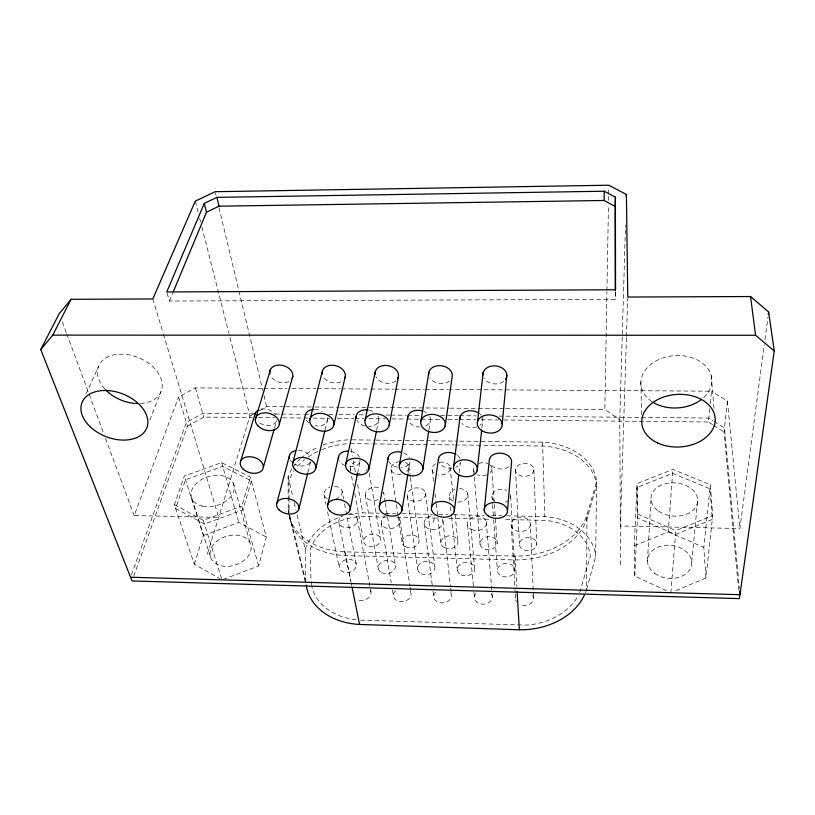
<?xml version="1.0" encoding="UTF-8"?>
<svg xmlns="http://www.w3.org/2000/svg" width="815" height="815" viewBox="0 0 815 815"><rect width="100%" height="100%" fill="white"/><g stroke="black" fill="none" stroke-linecap="round" stroke-linejoin="round"><path stroke-width="0.61" stroke-dasharray="4.08 3.06" d="M585.435 592.77A66.728 51.406 -1.9 0 0 586.627 589.408L586.963 514.897L596.58 481.808A60.086 43.001 -1.7 0 0 542.586 442.158L458.753 441.139M586.627 589.408L595.673 556.564L596.58 481.808M620.521 564.714L619.787 419.654L604.832 409.476L606.931 291.648M606.951 290.374L608.459 205.492M608.55 200.419L608.642 195.356M608.662 194.092L608.774 187.756M167.095 293.084L169.398 301.041L615.315 299.349L615.508 290.965M619.787 419.654L625.513 224.991M626.44 337.736L620.327 525.97L739.877 528.528L764.297 344.745M626.48 336.463L627.723 298.31M666.364 590.671L634.773 576.042L634.294 545.734L637.096 483.56L672.864 469.42L710.344 484.782L712.718 515.498L705.922 577.957L675.543 590.783M634.773 576.042L637.666 514L637.096 483.56M647.467 561.046L651.002 498.841M634.294 545.734L668.31 531.838L672.864 469.42M670.867 592.76L675.798 530.606L712.718 515.498M691.762 562.156L697.701 499.697M712.605 424.666L708.459 421.997L709.794 408.284M710.273 403.405L711.464 391.19L449.615 389.529M705.922 577.957L703.814 547.374L710.344 484.782M481.93 427.814L482.623 421.508M738.584 589.785L724.026 432.011L727.438 401.133L711.464 391.19M459.11 472.669L460.363 462.604A11.135 7.834 7.7 0 1 455.687 467.29M764.959 339.712L767.975 317.055M433.58 522.496L434.395 516.659M428.945 429.76L430.3 420.988M408.101 473.108L409.976 461.871A11.074 7.742 9.9 0 1 401.194 467.474M376.612 430.432L378.588 420.479M357.581 473.556L360.149 461.137A11.033 7.641 12.1 0 1 347.944 466.435M325.093 429.862L327.477 419.97M307.846 472.751L310.586 461.657M223.188 579.445L258.63 565.916L266.342 537.065L250.368 477.121L221.67 462.635L184.322 476.021L174.369 504.719L194.286 564.184L219.877 578.691M274.584 427.855L276.631 420.662M258.63 565.916L241.892 506.074L250.368 477.121M207.367 554.098L249.94 416.108L229.015 333.793M194.286 564.184L203.332 535.577L184.322 476.021M133.742 576.185L187.491 426.194L178.617 397.058L195.386 387.909L262.756 388.337M131.429 574.86L186.36 422.465L202.762 413.348L253.618 413.816M163.438 334.14L218.695 517.372L134.169 515.569L178.617 397.058M579.73 592.434L590.294 556.288L589.673 552.05A51.182 38.835 -1 0 0 544.328 520.357L503.609 519.501M149.838 420.082L160.952 391.75M169.398 301.041L172.821 292.86M85.983 393.94L98.391 366.75M249.94 416.108L254.117 413.735M259.343 410.77L266.658 406.614L284.455 406.767M187.491 426.194L203.842 417.076L252.141 417.545M203.332 535.577L238.775 522.415L266.342 537.065M174.369 504.719L203.23 520.316L241.892 506.074M264.029 388.348L286.911 388.49M291.994 388.531L316.149 388.684M317.422 388.684L340.303 388.837M341.566 388.847L369.531 389.02M370.805 389.03L393.686 389.173M394.959 389.183L424.197 389.366M425.461 389.376L448.342 389.519M285.729 406.777L313.694 407.011M314.967 407.021L339.122 407.225M340.395 407.235L448.464 408.152M449.727 408.162L504.393 408.621M505.667 408.631L604.832 409.476M275.236 414.02L280.329 414.061M281.593 414.081L303.211 414.275M304.484 414.295L309.568 414.336M328.649 414.519L333.732 414.56M338.816 414.611L354.077 414.754M359.16 414.804L364.244 414.845M385.862 415.049L389.682 415.079M390.956 415.1L406.206 415.243M407.48 415.253L420.194 415.365M440.538 415.558L458.346 415.721M459.619 415.731L476.143 415.884M499.035 416.098L640.172 417.412M641.446 417.433L708.846 418.054L713.003 420.723M258.498 417.606L275.022 417.769M282.642 417.84L302.986 418.044M304.26 418.054L308.07 418.095M313.154 418.136L329.678 418.299M337.298 418.37L353.822 418.533M355.096 418.553L363.999 418.635M369.083 418.686L385.607 418.849M391.964 418.91L405.941 419.042M407.215 419.053L419.919 419.185M421.192 419.195L441.526 419.389M447.883 419.45L458.05 419.552M459.324 419.562L475.848 419.725M480.932 419.776L498.729 419.949M503.813 420L708.459 421.997M352.07 439.835L374.931 440.12M376.204 440.131L404.148 440.477M405.412 440.487L457.49 441.129M350.216 443.605L371.752 443.88M373.015 443.9L400.868 444.246M402.141 444.267L454.057 444.919M455.32 444.929L542.698 446.039A59.902 43.001 -1.7 0 1 596.539 485.709L586.943 518.788A70.834 51.671 -2.5 0 1 515.335 559.956L345.642 555.636A69.509 49.858 -10.7 0 1 289.437 515.956M347.964 514.795A55.247 41.188 -11.5 0 1 362.767 512.869L379.199 513.206M385.526 513.328L395.642 513.542M401.968 513.674L432.307 514.296M438.633 514.418L447.486 514.601M453.812 514.734L484.151 515.355M491.74 515.508L501.857 515.722M506.92 515.824L544.848 516.598A56.48 42.849 -1 0 1 595.673 556.564M386.524 517.056L362.349 516.547A50.072 37.327 -11.5 0 0 311.911 545.276L310.301 549.33L310.994 580.596M396.711 517.26L437.431 518.116M448.882 518.36L489.611 519.216M291.872 468.931A58.711 41.229 -10.9 0 0 288.092 476.714L288.245 508.855A69.733 49.858 -10.6 0 0 344.867 551.847L515.111 556.105A71.058 51.681 -2.6 0 0 586.963 514.897M360.576 620.144L526.531 625.136A61.38 47.28 -1.9 0 0 577.774 596.458M356.074 619.695L353.812 619.482A60.3 45.722 -11.2 0 1 311.636 585.7M637.666 514L675.798 530.606M668.31 531.838L703.814 547.374M714.052 421.396L724.464 428.069L739.358 588.389M713.645 425.328L724.026 432.011M62.307 321.986L66.27 332.683M66.718 333.865L88.764 393.248M89.202 394.429L103.311 432.439M105.512 438.368L134.169 515.569M191.851 498.373L210.851 557.949M203.23 520.316L222.006 579.893M152.823 298.952L163.071 332.928M195.386 387.909L203.842 417.076M221.67 462.635L238.775 522.415M233.304 483.315L250.144 543.157M195.284 201.111L198.412 213.398M199.655 218.318L200.592 221.996M201.845 226.916L228.699 332.571M288.245 508.855L289.162 512.635L289.091 500.267M289.753 515.09L305.503 580.158M289.101 515.304L306.471 586.871A65.557 49.715 -11.2 0 1 305.971 583.591M215.455 192.951L216.046 195.417M219.001 207.764L262.807 390.558M263.989 395.499L266.658 406.614M288.092 476.714L293.043 497.7M294.205 502.621L295.947 509.996M297.108 514.917L305.228 549.341L305.798 581.39M323.963 494.583L326.031 504.454M327.589 511.861L339.264 567.413M344.867 551.847L350.868 581.441L338.785 522.272M351.112 582.674L351.856 586.362M334.527 486.402A9.23 6.52 -11.6 0 1 342.137 491.486L343.573 498.882M344.541 503.823L356.349 564.428A8.68 6.51 -12.3 0 1 344.368 572.303A8.68 6.51 -12.3 0 1 342.707 561.138A8.68 6.51 -12.3 0 1 356.349 564.428M357.388 519.053L370.988 591.996M350.226 468.788L350.684 471.264M351.591 476.225L353.425 486.127M354.8 493.564L363.724 541.863M351.112 448.556L352.457 455.972M353.353 460.923L355.595 473.291M357.612 484.416L362.767 512.869M365.385 495.347L378.282 568.462M369.307 473.189L380.493 538.939A8.517 6.296 -10.5 0 1 368.849 546.559A8.517 6.296 -10.5 0 1 367.005 535.801A8.517 6.296 -10.5 0 1 380.493 538.939M381.288 523.199L391.231 582.654M392.473 590.08L393.513 596.274M385.22 502.142L383.62 492.209A9.25 6.602 -9.7 0 1 382.979 495.673M385.413 503.385L387.42 515.793M387.614 517.036L395.418 565.457M391.006 469.42L398.015 515.426M398.199 516.669L402.182 542.78M399.951 519.96L409.894 585.73M410.088 586.973L411.025 593.177M407.215 496.121L417.667 569.522M408.875 466.363L410.251 476.327M410.424 477.57L418.991 539.846M424.218 524.127L432.225 585.048M433.04 591.262L433.855 597.487M425.501 492.963L434.843 566.496M311.116 581.615L311.503 584.681M432.174 470.061L433.662 482.541M435.006 493.778L436.045 502.519M436.198 503.762L437.686 516.241M437.838 517.494L440.966 543.707M442.932 520.866L450.563 586.902M450.705 588.145L451.418 594.38M449.442 496.906L449.849 500.655M450.522 506.899L451.469 515.64M451.602 516.883L457.398 570.582M450.104 466.985L453.772 501.999M455.086 514.499L457.836 540.752M727.438 401.133L739.877 528.528M467.555 525.064L473.393 586.219M473.984 592.464L474.585 598.699M467.79 493.737L474.625 567.556M711.22 375.613L714.235 410.913M473.729 470.703L474.157 475.716M474.269 476.969L480.106 544.634M486.341 521.794L492.341 597.405M491.934 495.928L492.484 503.456M492.576 504.709L493.584 518.493M493.676 519.756L497.344 569.899M491.853 469.297L494.277 503.191M494.369 504.444L497.16 543.361A8.619 6.469 -4 0 1 483.774 548.719A8.619 6.469 -4 0 1 484.772 537.493A8.619 6.469 -4 0 1 497.16 543.361M511.158 524.157L515.212 593.086M515.284 594.339L515.508 598.098M515.111 556.105L516.853 586.617M510.648 496.274L514.948 570.378A8.822 6.764 -2.9 0 1 501.307 575.93A8.822 6.764 -2.9 0 1 502.172 564.214A8.822 6.764 -2.9 0 1 514.948 570.378M515.498 469.664L519.42 543.89M530.382 524.575A9.627 7.121 -2.3 0 1 515.559 530.494A9.627 7.121 -2.3 0 1 516.353 518.157A9.627 7.121 -2.3 0 1 530.382 524.575L533.55 598.638M533.917 469.939A9.23 6.53 -2.4 0 1 519.736 475.44A9.23 6.53 -2.4 0 1 520.469 464.122A9.23 6.53 -2.4 0 1 533.917 469.939L536.749 544.298A8.68 6.51 -1.8 0 1 523.413 549.677A8.68 6.51 -1.8 0 1 524.076 538.399A8.68 6.51 -1.8 0 1 536.749 544.298M542.586 442.158L544.848 516.598M640.845 382.082L641.609 414.611M289.091 499.035L288.989 480.493A58.527 41.239 -11 0 1 293.981 470.836M615.305 291.709L615.315 299.349M652.041 401.693A35.565 26.182 -4.2 0 1 650.35 364.753A35.565 26.182 -4.2 0 1 700.472 361.717A35.565 26.182 -4.2 0 1 702.499 398.627M104.758 388.949A33.69 22.932 21.9 0 1 112.399 355.269A33.69 22.932 21.9 0 1 159.027 374.401A33.69 22.932 21.9 0 1 140.292 403.537M293.105 467.056A58.711 41.229 -10.9 0 1 300.032 459.1M300.929 458.274A58.711 41.229 -10.9 0 1 318.879 446.814M323.015 445.112A58.711 41.229 -10.9 0 1 349.533 439.805M459.446 488.593A9.332 6.734 -5.6 0 1 467.892 495.53A9.332 6.734 -5.6 0 1 457.775 502.122M453.242 501.113A9.332 6.734 -5.6 0 1 454.729 489.407M510.475 494.511A9.393 6.795 -3.4 0 1 510.19 498.026M507.501 501.052A9.393 6.795 -3.4 0 1 505.463 502.101M494.216 500.797A9.393 6.795 -3.4 0 1 494.236 491.863A9.393 6.795 -3.4 0 1 506.472 490.324M377.966 499.687A9.25 6.602 -9.7 0 1 365.415 493.666A9.25 6.602 -9.7 0 1 380.136 488.093M342.137 491.486A9.23 6.52 -11.6 0 1 336.279 498.892M327.233 498.719A9.23 6.52 -11.6 0 1 329.851 487.207M405.371 462.411A9.067 6.367 -8.3 0 1 405.513 472.557M401.194 474.167A9.067 6.367 -8.3 0 1 391.017 469.46A9.067 6.367 -8.3 0 1 398.718 461.677M367.382 469.053A9.036 6.296 -10.1 0 1 366.18 470.591M360.159 473.515A9.036 6.296 -10.1 0 1 355.544 473.444M350.776 470.357A9.036 6.296 -10.1 0 1 360.454 460.903M489.642 464.682A9.159 6.479 -4.4 0 1 490.304 472.537M486.708 474.89A9.159 6.479 -4.4 0 1 477.539 474.738M474.462 472.293A9.159 6.479 -4.4 0 1 474.106 467.352M478.782 463.49A9.159 6.479 -4.4 0 1 487.859 463.623M439.682 462.278A9.108 6.428 -6.4 0 1 450.175 468.707A9.108 6.428 -6.4 0 1 437.91 474.758M434.089 473.006A9.108 6.428 -6.4 0 1 437.421 462.879M442.219 519.155A9.505 6.999 -7.1 0 1 435.913 529.21A9.505 6.999 -7.1 0 1 424.126 523.576A9.505 6.999 -7.1 0 1 434.558 515.498M398.056 516.781A9.474 6.928 -9.3 0 1 396.375 526.694A9.474 6.928 -9.3 0 1 383.162 526.419A9.474 6.928 -9.3 0 1 384.914 516.506M349.523 513.735A9.444 6.846 -11.4 0 1 356.644 522.7A9.444 6.846 -11.4 0 1 342.208 526.622A9.444 6.846 -11.4 0 1 342.595 515.62M305.228 549.341A55.247 41.188 -11.5 0 1 341.791 516.537M297.556 466.312A58.527 41.239 -11 0 1 304.596 459.67M308.294 456.93A58.527 41.239 -11 0 1 317.656 451.53M321.701 449.727A58.527 41.239 -11 0 1 347.985 443.706M450.736 592.668A8.924 6.958 -7.1 0 1 447.028 601.827A8.924 6.958 -7.1 0 1 435.302 600.258A8.924 6.958 -7.1 0 1 437.034 590.824M410.393 591.486A8.894 6.887 -9.7 0 1 406.44 600.594A8.894 6.887 -9.7 0 1 394.857 599.025A8.894 6.887 -9.7 0 1 396.854 589.653M370.418 590.305A8.873 6.815 -12.1 0 1 367.514 598.638A8.873 6.815 -12.1 0 1 356.787 599.412M532.541 595.072A9.036 7.07 -1.5 0 1 530.575 603.589A9.036 7.07 -1.5 0 1 519.583 604.373M516.455 601.674A9.036 7.07 -1.5 0 1 515.681 599.932M491.455 593.86A8.975 7.019 -4.3 0 1 488.643 602.723A8.975 7.019 -4.3 0 1 477.132 602.387A8.975 7.019 -4.3 0 1 476.011 593.412M340.884 381.899A11.797 8.68 14.3 0 1 323.076 376.449M503.68 381.379A11.981 9.036 5.5 0 1 483.876 377.987M449.473 381.084A11.889 8.934 8.6 0 1 429.77 377.722M395.917 380.799A11.828 8.812 11.6 0 1 375.909 376.713M288.693 381.614A11.777 8.537 16.7 0 1 270.886 376.194M508.652 466.842A11.216 7.905 5.3 0 1 491.017 464.957M452.203 468.167A11.135 7.834 7.7 0 1 439.041 462.288M457.449 455.422A11.135 7.834 7.7 0 1 459.976 458.509M345.214 465.62A11.033 7.641 12.1 0 1 339.305 460.832M350.766 451.408A11.033 7.641 12.1 0 1 359.446 457.093M310.23 462.268A11.003 7.529 14 0 1 294.612 464.081M291.77 462.003A11.003 7.529 14 0 1 290.283 460.118M298.382 450.43A11.003 7.529 14 0 1 310.026 456.39M397.404 467.189A11.074 7.742 9.9 0 1 388.887 461.555M403.629 452.916A11.074 7.742 9.9 0 1 409.415 457.796M482.286 417.137A11.542 8.395 6.8 0 1 479.943 425.247M476.826 426.877A11.542 8.395 6.8 0 1 461.81 423.331M479.729 413.847A11.542 8.395 6.8 0 1 480.982 415.069M429.79 416.638A11.471 8.303 9.4 0 1 423.912 426.602M420.112 427.06A11.471 8.303 9.4 0 1 408.417 420.774M423.871 411.443A11.471 8.303 9.4 0 1 426.398 412.818M377.916 416.149A11.42 8.201 11.9 0 1 368.767 426.51M364.876 425.98A11.42 8.201 11.9 0 1 356.96 420.265M368.991 410.118A11.42 8.201 11.9 0 1 374.401 412.349M276.336 421.447A11.369 7.946 16.2 0 1 257.418 421.253M261.075 409.171A11.369 7.946 16.2 0 1 275.521 414.489M327.436 417.82A11.379 8.079 14.2 0 1 315.12 425.664M308.977 422.954A11.379 8.079 14.2 0 1 306.104 419.756M314.641 409.354A11.379 8.079 14.2 0 1 322.21 411.381M251.377 480.891L242.941 509.833L204.412 524.065L175.622 508.458L185.514 479.76L222.75 466.394L251.377 480.891M712.29 519.44L675.482 534.528L637.483 517.912L636.912 487.472L672.579 473.352L709.936 488.725L712.29 519.44M658.632 511.127A23.411 16.626 4.9 0 0 697.192 504.027A23.411 16.626 4.9 0 0 667.281 483.315A23.411 16.626 4.9 0 0 658.632 511.127M202.589 506.156A22.097 15.047 -16.4 0 0 234.251 487.115A22.097 15.047 -16.4 0 0 201.101 479.76A22.097 15.047 -16.4 0 0 202.589 506.156M410.903 500.339A9.281 6.673 -7.7 0 0 425.552 494.715A9.281 6.673 -7.7 0 0 412.645 488.694A9.281 6.673 -7.7 0 0 410.903 500.339M471.59 529.516A9.566 7.07 -4.7 0 0 486.484 523.627A9.566 7.07 -4.7 0 0 472.802 517.25A9.566 7.07 -4.7 0 0 471.59 529.516M421.161 573.74A8.731 6.652 -7.8 0 0 434.904 568.238A8.731 6.652 -7.8 0 0 422.72 562.146A8.731 6.652 -7.8 0 0 421.161 573.74M461.056 574.83A8.771 6.714 -5.4 0 0 474.748 569.298A8.771 6.714 -5.4 0 0 462.268 563.175A8.771 6.714 -5.4 0 0 461.056 574.83M381.624 572.66A8.7 6.581 -10.2 0 0 395.428 567.189A8.7 6.581 -10.2 0 0 383.519 561.127A8.7 6.581 -10.2 0 0 381.624 572.66M444.481 547.761A8.578 6.418 -6.3 0 0 457.928 542.433A8.578 6.418 -6.3 0 0 445.815 536.596A8.578 6.418 -6.3 0 0 444.481 547.761M405.544 546.814A8.537 6.367 -8.5 0 0 419.032 541.517A8.537 6.367 -8.5 0 0 407.205 535.7A8.537 6.367 -8.5 0 0 405.544 546.814M654.639 573.302A22.219 16.534 6.3 0 0 691.252 566.466A22.219 16.534 6.3 0 0 662.972 545.663A22.219 16.534 6.3 0 0 654.639 573.302M221.181 565.773A21.027 15.057 -17.4 0 0 251.101 546.967A21.027 15.057 -17.4 0 0 219.408 539.408A21.027 15.057 -17.4 0 0 221.181 565.773"/><path stroke-width="1.22" d="M615.294 290.435L615.172 206.439L604.119 200.49L604.251 191.219L216.933 197.352L204.29 203.363L166.759 291.953L615.539 289.773L615.386 197.128L604.251 191.219M615.172 206.439L615.386 197.128M626.338 197.006L626.409 194.459L608.825 185.219L215.16 191.708L195.284 201.111L152.823 298.952L71.088 299.288L59.22 313.673L40.75 349.543L132.03 580.952L739.399 598.618L774.25 350.949L768.647 312.013L750.564 296.538L627.764 297.037L626.409 194.459M507.49 510.679L511.606 461.3A11.216 7.905 5.3 0 0 499.911 453.15A11.216 7.905 5.3 0 0 489.234 460.974L484.232 510.21M502.193 424.187L506.818 375.012M477.183 470.693A12.021 8.405 6.9 0 0 461.677 460.027A12.021 8.405 6.9 0 0 457.49 474.086A12.021 8.405 6.9 0 0 477.183 470.693L481.645 430.34M477.529 421.579L483.163 372.557M454.23 511.647A11.583 7.814 7.7 0 0 439.132 501.632A11.583 7.814 7.7 0 0 435.363 514.713A11.583 7.814 7.7 0 0 454.23 511.647L458.794 475.176M453.68 465.956L460.068 416.923M768.311 314.539L768.647 312.013M445.204 425.95A12.398 8.965 8.7 0 0 428.975 414.621A12.398 8.965 8.7 0 0 425.053 429.688A12.398 8.965 8.7 0 0 445.204 425.95L452.131 377.09A11.889 8.934 8.6 0 0 441.109 365.721A11.889 8.934 8.6 0 0 428.71 374.645M431.563 507.124L438.582 458.203M422.73 469.848A11.94 8.313 9.3 0 0 406.96 459.242A11.94 8.313 9.3 0 0 403.445 473.22A11.94 8.313 9.3 0 0 422.73 469.848L428.751 431.013M420.917 421.019L428.853 372.312M401.866 510.598A11.512 7.722 9.8 0 0 386.524 500.634A11.512 7.722 9.8 0 0 383.376 513.644A11.512 7.722 9.8 0 0 401.866 510.598L407.897 474.361M399.33 465.141L407.836 416.424M379.291 506.095L388.266 457.5M389.213 425.359A12.337 8.843 11.3 0 0 372.7 414.102A12.337 8.843 11.3 0 0 369.49 429.077A12.337 8.843 11.3 0 0 389.213 425.359L398.382 376.825M368.951 469.012L376.367 431.675M350.124 509.548L357.327 474.788M365.028 420.459L375.195 372.078M345.642 464.336L356.216 415.945M327.64 505.076L338.531 456.787M333.926 424.778L345.285 376.561M315.812 468.187L324.788 431.094M298.993 508.519L307.54 473.984M309.853 419.908L322.2 371.844M292.605 463.531L305.197 415.456A11.379 8.079 14.2 0 1 313.673 409.375M276.591 504.067L289.356 456.094M279.331 424.207L292.829 376.296M263.327 467.372L274.237 429.047M255.36 419.368L270.468 369.48M240.802 460.76L255.36 412.991M173.31 291.689L206.49 212.206L204.29 203.363M40.75 349.543L52.792 335.118L71.088 299.288M206.49 212.206L219.041 206.185L604.119 200.49M52.792 335.118L755.556 335.26L774.25 350.949M130.563 577.234L739.949 594.695L739.592 590.916M306.471 586.871A65.557 49.715 -11.2 0 0 359.578 624.463L519.318 629.781A66.728 51.406 -1.9 0 0 584.467 594.991M216.933 197.352L219.041 206.185M352.111 587.595L359.578 624.463M750.564 296.538L755.556 335.26M517.138 591.7L519.318 629.781M701.583 399.37A35.565 26.182 -4.2 0 1 653.019 402.304M138.03 403.578A33.69 22.932 21.9 0 1 105.532 389.784M322.251 374.146A11.797 8.68 14.3 0 1 335.148 365.558A11.797 8.68 14.3 0 1 344.511 378.69M482.928 374.9A11.981 9.036 5.5 0 1 497.395 366.159A11.981 9.036 5.5 0 1 505.473 379.525M375.155 374.401A11.828 8.812 11.6 0 1 388.561 365.752A11.828 8.812 11.6 0 1 397.516 378.965M269.969 373.902A11.777 8.537 16.7 0 1 282.377 365.365A11.777 8.537 16.7 0 1 292.147 378.415M438.429 460.251A11.135 7.834 7.7 0 1 444.053 453.14A11.135 7.834 7.7 0 1 455.993 454.424M338.551 458.814A11.033 7.641 12.1 0 1 347.903 451.103M289.457 458.101A11.003 7.529 14 0 1 295.662 450.664M388.205 459.528A11.074 7.742 9.9 0 1 400.868 452.081M459.884 419.104A11.542 8.395 6.8 0 1 466.292 411.32A11.542 8.395 6.8 0 1 479.006 413.287M407.734 418.604A11.471 8.303 9.4 0 1 422.944 411.096M356.206 418.105A11.42 8.201 11.9 0 1 368.003 409.945M254.769 414.988A11.369 7.946 16.2 0 1 258.63 409.976M90.455 427.019A34.77 22.932 21.2 0 0 146.598 428.354A34.77 22.932 21.2 0 0 106.093 390.487A34.77 22.932 21.2 0 0 90.455 427.019M657.817 443.054A36.767 26.304 -3.4 0 0 715.122 421.579A36.767 26.304 -3.4 0 0 662.503 397.445A36.767 26.304 -3.4 0 0 657.817 443.054M312.359 426.602A12.296 8.71 13.8 0 0 333.141 426.917A12.296 8.71 13.8 0 0 320.183 413.337A12.296 8.71 13.8 0 0 312.359 426.602M481.329 430.3A12.5 9.067 5.8 0 0 501.918 426.54A12.5 9.067 5.8 0 0 485.985 415.151A12.5 9.067 5.8 0 0 481.329 430.3M258.131 426.021A12.276 8.558 16.1 0 0 278.649 426.327A12.276 8.558 16.1 0 0 265.282 412.828A12.276 8.558 16.1 0 0 258.131 426.021M487.971 515.803A11.675 7.895 5.6 0 0 507.215 512.716A11.675 7.895 5.6 0 0 492.372 502.651A11.675 7.895 5.6 0 0 487.971 515.803M329.912 510.934A11.461 7.62 11.8 0 0 349.36 511.402A11.461 7.62 11.8 0 0 337.4 499.442A11.461 7.62 11.8 0 0 329.912 510.934M279.087 509.895A11.43 7.508 13.7 0 0 298.321 510.363A11.43 7.508 13.7 0 0 285.984 498.464A11.43 7.508 13.7 0 0 279.087 509.895M347.913 470.601A11.889 8.201 11.6 0 0 368.125 471.009A11.889 8.201 11.6 0 0 355.88 458.244A11.889 8.201 11.6 0 0 347.913 470.601M242.962 468.951A11.828 7.946 15.7 0 0 262.695 469.348A11.828 7.946 15.7 0 0 249.675 456.726A11.828 7.946 15.7 0 0 242.962 468.951M295.122 469.776A11.848 8.079 13.8 0 0 315.089 470.173A11.848 8.079 13.8 0 0 302.457 457.48A11.848 8.079 13.8 0 0 295.122 469.776"/></g></svg>
